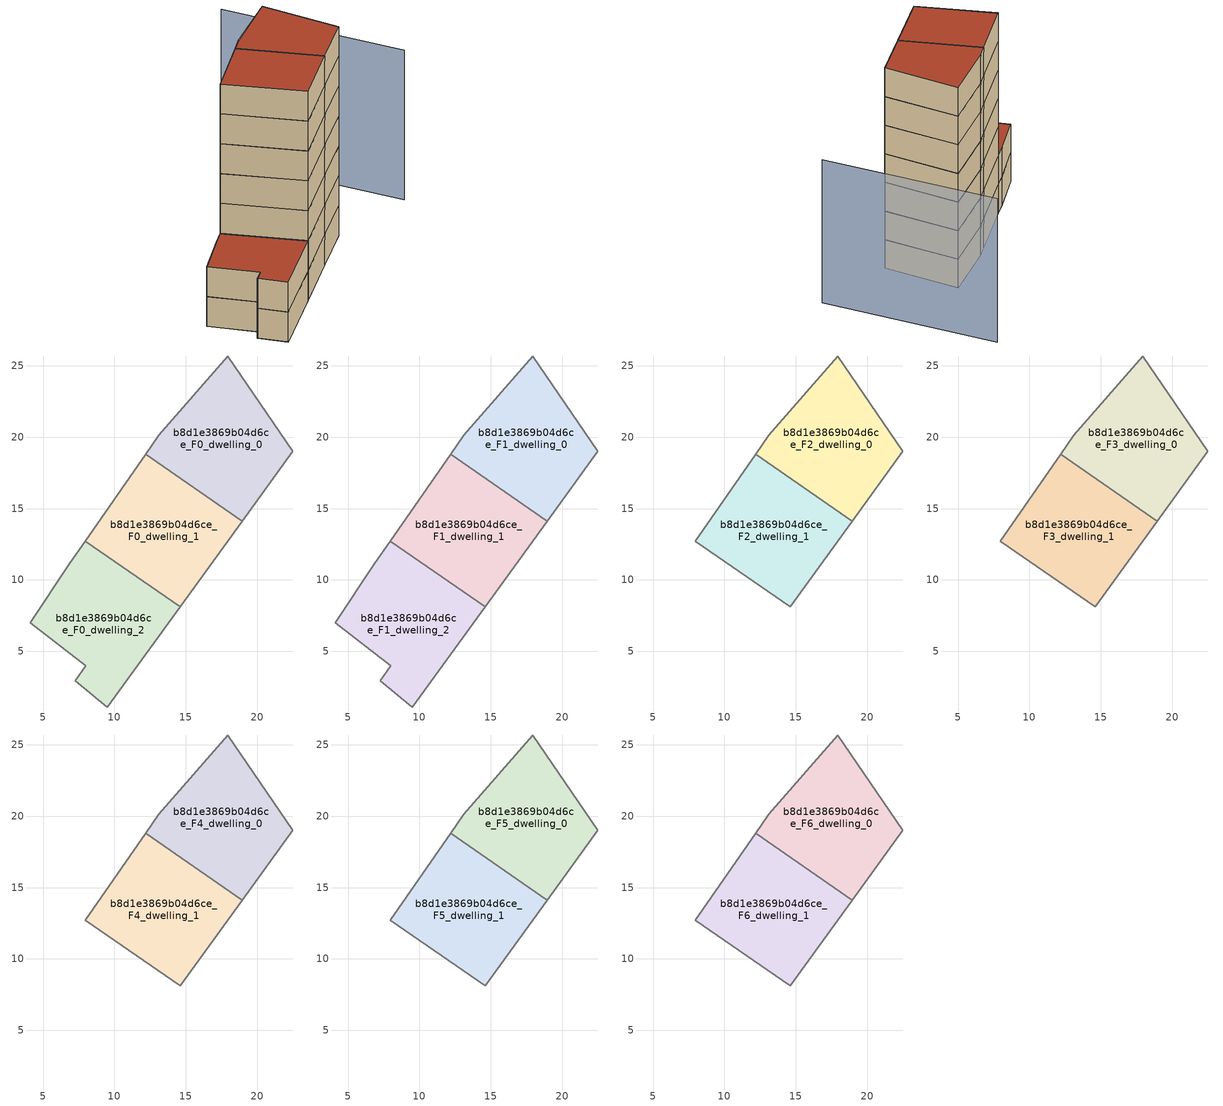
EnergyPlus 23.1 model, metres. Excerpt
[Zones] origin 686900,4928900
b8d1e3869b04d6ce_F0_dwelling_0
 floor ground (EU_floor_Construction): 18.93,14.11 22.49,19.01 17.91,25.67 13.1,20.13 12.18,18.8 z0
 wall adiabatic (EU_wall_Construction): 22.49,19.01 18.93,14.11 12.18,18.8 13.1,20.13 17.91,25.67 22.49,19.01 z0:3
b8d1e3869b04d6ce_F0_dwelling_1
 floor ground (EU_floor_Construction): 14.58,8.12 18.93,14.11 12.18,18.8 7.95,12.72 z0
 wall adiabatic (EU_wall_Construction): 7.95,12.72 12.18,18.8 / 12.18,18.81 18.93,14.11 14.58,8.12 z0:3
 wall to b8d1e3869b04d6ce_F0_dwelling_2 (EU_wall_Construction): 14.58,8.12 7.95,12.72 z0:3
b8d1e3869b04d6ce_F0_dwelling_2
 floor ground (EU_floor_Construction): 9.5,1.11 14.58,8.12 7.95,12.72 6.88,11.18 4.09,7.01 8,3.98 7.27,2.96 z0
 wall adiabatic (EU_wall_Construction): 14.58,8.12 9.5,1.11 7.27,2.96 8,3.98 4.09,7.01 6.88,11.18 7.95,12.72 z0:3
b8d1e3869b04d6ce_F1_dwelling_0
 floor to b8d1e3869b04d6ce_F0_dwelling_0 (EU_floor_Construction): 18.93,14.11 22.49,19.01 17.91,25.67 13.1,20.13 12.18,18.8 z3
 wall adiabatic (EU_wall_Construction): 22.49,19.01 18.93,14.11 12.18,18.8 13.1,20.13 17.91,25.67 22.49,19.01 z3:6
b8d1e3869b04d6ce_F1_dwelling_1
 floor to b8d1e3869b04d6ce_F0_dwelling_1 (EU_floor_Construction): 14.58,8.12 18.93,14.11 12.18,18.8 7.95,12.72 z3
 wall adiabatic (EU_wall_Construction): 7.95,12.72 12.18,18.8 / 12.18,18.81 18.93,14.11 14.58,8.12 z3:6
 wall to b8d1e3869b04d6ce_F1_dwelling_2 (EU_wall_Construction): 14.58,8.12 7.95,12.72 z3:6
b8d1e3869b04d6ce_F1_dwelling_2
 floor to b8d1e3869b04d6ce_F0_dwelling_2 (EU_floor_Construction): 9.5,1.11 14.58,8.12 7.95,12.72 6.88,11.18 4.09,7.01 8,3.98 7.27,2.96 z3
 wall adiabatic (EU_wall_Construction): 14.58,8.12 9.5,1.11 7.27,2.96 8,3.98 4.09,7.01 6.88,11.18 7.95,12.72 z3:6
 roof outside (EU_roof_Construction): 14.58,8.12 9.5,1.11 7.27,2.96 8,3.98 4.09,7.01 6.88,11.18 7.95,12.72 z6
b8d1e3869b04d6ce_F2_dwelling_0
 floor to b8d1e3869b04d6ce_F1_dwelling_0 (EU_floor_Construction): 18.93,14.11 22.49,19.01 17.91,25.67 13.1,20.13 12.18,18.8 z6
 wall adiabatic (EU_wall_Construction): 22.49,19.01 18.93,14.11 12.18,18.8 13.1,20.13 17.91,25.67 22.49,19.01 z6:9
b8d1e3869b04d6ce_F2_dwelling_1
 floor to b8d1e3869b04d6ce_F1_dwelling_1 (EU_floor_Construction): 14.58,8.12 18.93,14.11 12.18,18.8 7.95,12.72 z6
 wall adiabatic (EU_wall_Construction): 12.18,18.81 18.93,14.11 14.58,8.12 7.95,12.72 12.18,18.8 z6:9
b8d1e3869b04d6ce_F3_dwelling_0
 floor to b8d1e3869b04d6ce_F2_dwelling_0 (EU_floor_Construction): 18.93,14.11 22.49,19.01 17.91,25.67 13.1,20.13 12.18,18.8 z9
 wall adiabatic (EU_wall_Construction): 22.49,19.01 18.93,14.11 12.18,18.8 13.1,20.13 17.91,25.67 22.49,19.01 z9:12
b8d1e3869b04d6ce_F3_dwelling_1
 floor to b8d1e3869b04d6ce_F2_dwelling_1 (EU_floor_Construction): 14.58,8.12 18.93,14.11 12.18,18.8 7.95,12.72 z9
 wall adiabatic (EU_wall_Construction): 12.18,18.81 18.93,14.11 14.58,8.12 7.95,12.72 12.18,18.8 z9:12
b8d1e3869b04d6ce_F4_dwelling_0
 floor to b8d1e3869b04d6ce_F3_dwelling_0 (EU_floor_Construction): 18.93,14.11 22.49,19.01 17.91,25.67 13.1,20.13 12.18,18.8 z12
 wall adiabatic (EU_wall_Construction): 22.49,19.01 18.93,14.11 12.18,18.8 13.1,20.13 17.91,25.67 22.49,19.01 z12:15
b8d1e3869b04d6ce_F4_dwelling_1
 floor to b8d1e3869b04d6ce_F3_dwelling_1 (EU_floor_Construction): 14.58,8.12 18.93,14.11 12.18,18.8 7.95,12.72 z12
 wall adiabatic (EU_wall_Construction): 12.18,18.81 18.93,14.11 14.58,8.12 7.95,12.72 12.18,18.8 z12:15
b8d1e3869b04d6ce_F5_dwelling_0
 floor to b8d1e3869b04d6ce_F4_dwelling_0 (EU_floor_Construction): 18.93,14.11 22.49,19.01 17.91,25.67 13.1,20.13 12.18,18.8 z15
 wall adiabatic (EU_wall_Construction): 22.49,19.01 18.93,14.11 12.18,18.8 13.1,20.13 17.91,25.67 22.49,19.01 z15:18
b8d1e3869b04d6ce_F5_dwelling_1
 floor to b8d1e3869b04d6ce_F4_dwelling_1 (EU_floor_Construction): 14.58,8.12 18.93,14.11 12.18,18.8 7.95,12.72 z15
 wall adiabatic (EU_wall_Construction): 12.18,18.81 18.93,14.11 14.58,8.12 7.95,12.72 12.18,18.8 z15:18
b8d1e3869b04d6ce_F6_dwelling_0
 floor to b8d1e3869b04d6ce_F5_dwelling_0 (EU_floor_Construction): 18.93,14.11 22.49,19.01 17.91,25.67 13.1,20.13 12.18,18.8 z18
 wall adiabatic (EU_wall_Construction): 22.49,19.01 18.93,14.11 12.18,18.8 13.1,20.13 17.91,25.67 22.49,19.01 z18:21
 roof outside (EU_roof_Construction): 17.91,25.67 22.49,19.01 18.93,14.11 12.18,18.8 13.1,20.13 z21
b8d1e3869b04d6ce_F6_dwelling_1
 floor to b8d1e3869b04d6ce_F5_dwelling_1 (EU_floor_Construction): 14.58,8.12 18.93,14.11 12.18,18.8 7.95,12.72 z18
 wall adiabatic (EU_wall_Construction): 12.18,18.81 18.93,14.11 14.58,8.12 7.95,12.72 12.18,18.8 z18:21
 roof outside (EU_roof_Construction): 18.93,14.11 14.58,8.12 7.95,12.72 12.18,18.8 z21
shading: 30.88,23.31 19.26,37.64 z0:15
[Building]
EU S2 Campaign: North Axis=0; Terrain=City; Solar Distribution=FullExterior
[Site:Location]
Bologna: Latitude=44.5; Longitude=11.25; Time Zone=1; Elevation=37
[SizingPeriod:WeatherFileDays]
AnnualSizingPeriod: Begin Month=1; Begin Day of Month=1; End Month=12; End Day of Month=31; Day of Week for Start Day=Monday; Use Weather File Daylight Saving Period=No; Use Weather File Rain and Snow Indicators=No
[MATERIAL]
EU_InternalMass_Material: Roughness=MediumRough; Thickness=0.1; Conductivity=1; Density=1800; Specific Heat=900; Thermal Absorptance=0.9; Solar Absorptance=0.7; Visible Absorptance=0.7
[MATERIAL:NOMASS] Roughness=MediumRough; Thermal Absorptance=0.9; Solar Absorptance=0.7; Visible Absorptance=0.7
Name | Thermal Resistance
EU_wall_NoMass | 0.905828
EU_roof_NoMass | 0.37593
EU_floor_NoMass | 0.67114
[CONSTRUCTION]
EU_wall_Construction: EU_wall_NoMass
EU_roof_Construction: EU_roof_NoMass
EU_floor_Construction: EU_floor_NoMass
EU_InternalMass_Construction: EU_InternalMass_Material
[ZONE] Type=1; Multiplier=1; Ceiling Height=autocalculate; Floor Area=autocalculate; Part of Total Floor Area=Yes
Name | Volume
b8d1e3869b04d6ce_F0_dwelling_0; b8d1e3869b04d6ce_F1_dwelling_0; b8d1e3869b04d6ce_F2_dwelling_0; b8d1e3869b04d6ce_F3_dwelling_0; b8d1e3869b04d6ce_F4_dwelling_0; b8d1e3869b04d6ce_F5_dwelling_0; b8d1e3869b04d6ce_F6_dwelling_0 | 181.044
b8d1e3869b04d6ce_F0_dwelling_1; b8d1e3869b04d6ce_F1_dwelling_1; b8d1e3869b04d6ce_F2_dwelling_1; b8d1e3869b04d6ce_F3_dwelling_1; b8d1e3869b04d6ce_F4_dwelling_1; b8d1e3869b04d6ce_F5_dwelling_1; b8d1e3869b04d6ce_F6_dwelling_1; b8d1e3869b04d6ce_F1_dwelling_2 | 181.047
b8d1e3869b04d6ce_F0_dwelling_2 | 181.046
[INTERNALMASS] Construction=EU_InternalMass_Construction
Name | Zone or ZoneList | Surface Area
b8d1e3869b04d6ce_F0_dwelling_0_EU_InternalMass | b8d1e3869b04d6ce_F0_dwelling_0 | 60.3477
b8d1e3869b04d6ce_F0_dwelling_1_EU_InternalMass | b8d1e3869b04d6ce_F0_dwelling_1 | 60.349
b8d1e3869b04d6ce_F0_dwelling_2_EU_InternalMass | b8d1e3869b04d6ce_F0_dwelling_2 | 60.349
b8d1e3869b04d6ce_F1_dwelling_0_EU_InternalMass | b8d1e3869b04d6ce_F1_dwelling_0 | 60.3477
b8d1e3869b04d6ce_F1_dwelling_1_EU_InternalMass | b8d1e3869b04d6ce_F1_dwelling_1 | 60.349
b8d1e3869b04d6ce_F1_dwelling_2_EU_InternalMass | b8d1e3869b04d6ce_F1_dwelling_2 | 60.349
b8d1e3869b04d6ce_F2_dwelling_0_EU_InternalMass | b8d1e3869b04d6ce_F2_dwelling_0 | 90.5213
b8d1e3869b04d6ce_F2_dwelling_1_EU_InternalMass | b8d1e3869b04d6ce_F2_dwelling_1 | 90.5234
b8d1e3869b04d6ce_F3_dwelling_0_EU_InternalMass | b8d1e3869b04d6ce_F3_dwelling_0 | 90.5213
b8d1e3869b04d6ce_F3_dwelling_1_EU_InternalMass | b8d1e3869b04d6ce_F3_dwelling_1 | 90.5234
b8d1e3869b04d6ce_F4_dwelling_0_EU_InternalMass | b8d1e3869b04d6ce_F4_dwelling_0 | 90.5213
b8d1e3869b04d6ce_F4_dwelling_1_EU_InternalMass | b8d1e3869b04d6ce_F4_dwelling_1 | 90.5234
b8d1e3869b04d6ce_F5_dwelling_0_EU_InternalMass | b8d1e3869b04d6ce_F5_dwelling_0 | 90.5213
b8d1e3869b04d6ce_F5_dwelling_1_EU_InternalMass | b8d1e3869b04d6ce_F5_dwelling_1 | 90.5234
b8d1e3869b04d6ce_F6_dwelling_0_EU_InternalMass | b8d1e3869b04d6ce_F6_dwelling_0 | 90.5213
b8d1e3869b04d6ce_F6_dwelling_1_EU_InternalMass | b8d1e3869b04d6ce_F6_dwelling_1 | 90.5234
[OTHEREQUIPMENT] Fuel Type=Electricity; Design Level Calculation Method=Watts/Area; Power per Zone Floor Area=1; Fraction Latent=0; Fraction Radiant=0; Fraction Lost=0; Carbon Dioxide Generation Rate=0; EndUse Subcategory=EU_Step8_InternalGains
Name | Zone or ZoneList or Space or SpaceList | Schedule
EU_Step8_InternalGain_b8d1e3869b04d6ce_F0_dwelling_0_f000 | b8d1e3869b04d6ce_F0_dwelling_0 | EU_Step8_GainSchedule_b8d1e3869b04d6ce_F0_dwelling_0_f000
EU_Step8_InternalGain_b8d1e3869b04d6ce_F0_dwelling_1_f000 | b8d1e3869b04d6ce_F0_dwelling_1 | EU_Step8_GainSchedule_b8d1e3869b04d6ce_F0_dwelling_1_f000
EU_Step8_InternalGain_b8d1e3869b04d6ce_F0_dwelling_2_f000 | b8d1e3869b04d6ce_F0_dwelling_2 | EU_Step8_GainSchedule_b8d1e3869b04d6ce_F0_dwelling_2_f000
EU_Step8_InternalGain_b8d1e3869b04d6ce_F1_dwelling_0_f000 | b8d1e3869b04d6ce_F1_dwelling_0 | EU_Step8_GainSchedule_b8d1e3869b04d6ce_F1_dwelling_0_f000
EU_Step8_InternalGain_b8d1e3869b04d6ce_F1_dwelling_1_f000 | b8d1e3869b04d6ce_F1_dwelling_1 | EU_Step8_GainSchedule_b8d1e3869b04d6ce_F1_dwelling_1_f000
EU_Step8_InternalGain_b8d1e3869b04d6ce_F1_dwelling_2_f000 | b8d1e3869b04d6ce_F1_dwelling_2 | EU_Step8_GainSchedule_b8d1e3869b04d6ce_F1_dwelling_2_f000
EU_Step8_InternalGain_b8d1e3869b04d6ce_F2_dwelling_0_f000 | b8d1e3869b04d6ce_F2_dwelling_0 | EU_Step8_GainSchedule_b8d1e3869b04d6ce_F2_dwelling_0_f000
EU_Step8_InternalGain_b8d1e3869b04d6ce_F2_dwelling_1_f000 | b8d1e3869b04d6ce_F2_dwelling_1 | EU_Step8_GainSchedule_b8d1e3869b04d6ce_F2_dwelling_1_f000
EU_Step8_InternalGain_b8d1e3869b04d6ce_F3_dwelling_0_f000 | b8d1e3869b04d6ce_F3_dwelling_0 | EU_Step8_GainSchedule_b8d1e3869b04d6ce_F3_dwelling_0_f000
EU_Step8_InternalGain_b8d1e3869b04d6ce_F3_dwelling_1_f000 | b8d1e3869b04d6ce_F3_dwelling_1 | EU_Step8_GainSchedule_b8d1e3869b04d6ce_F3_dwelling_1_f000
EU_Step8_InternalGain_b8d1e3869b04d6ce_F4_dwelling_0_f000 | b8d1e3869b04d6ce_F4_dwelling_0 | EU_Step8_GainSchedule_b8d1e3869b04d6ce_F4_dwelling_0_f000
EU_Step8_InternalGain_b8d1e3869b04d6ce_F4_dwelling_1_f000 | b8d1e3869b04d6ce_F4_dwelling_1 | EU_Step8_GainSchedule_b8d1e3869b04d6ce_F4_dwelling_1_f000
EU_Step8_InternalGain_b8d1e3869b04d6ce_F5_dwelling_0_f000 | b8d1e3869b04d6ce_F5_dwelling_0 | EU_Step8_GainSchedule_b8d1e3869b04d6ce_F5_dwelling_0_f000
EU_Step8_InternalGain_b8d1e3869b04d6ce_F5_dwelling_1_f000 | b8d1e3869b04d6ce_F5_dwelling_1 | EU_Step8_GainSchedule_b8d1e3869b04d6ce_F5_dwelling_1_f000
EU_Step8_InternalGain_b8d1e3869b04d6ce_F6_dwelling_0_f000 | b8d1e3869b04d6ce_F6_dwelling_0 | EU_Step8_GainSchedule_b8d1e3869b04d6ce_F6_dwelling_0_f000
EU_Step8_InternalGain_b8d1e3869b04d6ce_F6_dwelling_1_f000 | b8d1e3869b04d6ce_F6_dwelling_1 | EU_Step8_GainSchedule_b8d1e3869b04d6ce_F6_dwelling_1_f000
[ZONEVENTILATION:DESIGNFLOWRATE] Schedule=EU_AlwaysOn; Design Flow Rate Calculation Method=AirChanges/Hour; Air Changes per Hour=0.73129; Ventilation Type=Natural; Fan Pressure Rise=0; Fan Total Efficiency=1; Constant Term Coefficient=1; Temperature Term Coefficient=0; Velocity Term Coefficient=0; Velocity Squared Term Coefficient=0; Minimum Indoor Temperature=-100; Maximum Indoor Temperature=100; Delta Temperature=-100; Minimum Outdoor Temperature=-100; Maximum Outdoor Temperature=100; Maximum Wind Speed=40
Name | Zone or ZoneList or Space or SpaceList
EU_ConstantAir_b8d1e3869b04d6ce_F0_dwelling_0 | b8d1e3869b04d6ce_F0_dwelling_0
EU_ConstantAir_b8d1e3869b04d6ce_F0_dwelling_1 | b8d1e3869b04d6ce_F0_dwelling_1
EU_ConstantAir_b8d1e3869b04d6ce_F0_dwelling_2 | b8d1e3869b04d6ce_F0_dwelling_2
EU_ConstantAir_b8d1e3869b04d6ce_F1_dwelling_0 | b8d1e3869b04d6ce_F1_dwelling_0
EU_ConstantAir_b8d1e3869b04d6ce_F1_dwelling_1 | b8d1e3869b04d6ce_F1_dwelling_1
EU_ConstantAir_b8d1e3869b04d6ce_F1_dwelling_2 | b8d1e3869b04d6ce_F1_dwelling_2
EU_ConstantAir_b8d1e3869b04d6ce_F2_dwelling_0 | b8d1e3869b04d6ce_F2_dwelling_0
EU_ConstantAir_b8d1e3869b04d6ce_F2_dwelling_1 | b8d1e3869b04d6ce_F2_dwelling_1
EU_ConstantAir_b8d1e3869b04d6ce_F3_dwelling_0 | b8d1e3869b04d6ce_F3_dwelling_0
EU_ConstantAir_b8d1e3869b04d6ce_F3_dwelling_1 | b8d1e3869b04d6ce_F3_dwelling_1
EU_ConstantAir_b8d1e3869b04d6ce_F4_dwelling_0 | b8d1e3869b04d6ce_F4_dwelling_0
EU_ConstantAir_b8d1e3869b04d6ce_F4_dwelling_1 | b8d1e3869b04d6ce_F4_dwelling_1
EU_ConstantAir_b8d1e3869b04d6ce_F5_dwelling_0 | b8d1e3869b04d6ce_F5_dwelling_0
EU_ConstantAir_b8d1e3869b04d6ce_F5_dwelling_1 | b8d1e3869b04d6ce_F5_dwelling_1
EU_ConstantAir_b8d1e3869b04d6ce_F6_dwelling_0 | b8d1e3869b04d6ce_F6_dwelling_0
EU_ConstantAir_b8d1e3869b04d6ce_F6_dwelling_1 | b8d1e3869b04d6ce_F6_dwelling_1
[HVACTEMPLATE:THERMOSTAT] Constant Heating Setpoint=20; Constant Cooling Setpoint=50
EU_HeatOnly_b8d1e3869b04d6ce_F0_dwelling_0; EU_HeatOnly_b8d1e3869b04d6ce_F0_dwelling_1; EU_HeatOnly_b8d1e3869b04d6ce_F0_dwelling_2; EU_HeatOnly_b8d1e3869b04d6ce_F1_dwelling_0; EU_HeatOnly_b8d1e3869b04d6ce_F1_dwelling_1; EU_HeatOnly_b8d1e3869b04d6ce_F1_dwelling_2; EU_HeatOnly_b8d1e3869b04d6ce_F2_dwelling_0; EU_HeatOnly_b8d1e3869b04d6ce_F2_dwelling_1; EU_HeatOnly_b8d1e3869b04d6ce_F3_dwelling_0; EU_HeatOnly_b8d1e3869b04d6ce_F3_dwelling_1; EU_HeatOnly_b8d1e3869b04d6ce_F4_dwelling_0; EU_HeatOnly_b8d1e3869b04d6ce_F4_dwelling_1; EU_HeatOnly_b8d1e3869b04d6ce_F5_dwelling_0; EU_HeatOnly_b8d1e3869b04d6ce_F5_dwelling_1; EU_HeatOnly_b8d1e3869b04d6ce_F6_dwelling_0; EU_HeatOnly_b8d1e3869b04d6ce_F6_dwelling_1
[HVACTEMPLATE:ZONE:IDEALLOADSAIRSYSTEM] System Availability Schedule=EU_AlwaysOn; Maximum Heating Supply Air Temperature=50; Minimum Cooling Supply Air Temperature=13; Maximum Heating Supply Air Humidity Ratio=0.0156; Minimum Cooling Supply Air Humidity Ratio=0.0077; Heating Limit=NoLimit; Cooling Limit=NoLimit; Heating Availability Schedule=EU_AlwaysOn; Cooling Availability Schedule=EU_CoolingOff; Dehumidification Control Type=ConstantSensibleHeatRatio; Cooling Sensible Heat Ratio=0.7; Dehumidification Setpoint=60; Humidification Control Type=None; Humidification Setpoint=30; Outdoor Air Method=None; Outdoor Air Flow Rate per Person=0.00944; Outdoor Air Flow Rate per Zone Floor Area=0; Outdoor Air Flow Rate per Zone=0; Demand Controlled Ventilation Type=None; Outdoor Air Economizer Type=NoEconomizer; Heat Recovery Type=None; Sensible Heat Recovery Effectiveness=0.7; Latent Heat Recovery Effectiveness=0.65
Name | Template Thermostat
b8d1e3869b04d6ce_F0_dwelling_0 | EU_HeatOnly_b8d1e3869b04d6ce_F0_dwelling_0
b8d1e3869b04d6ce_F0_dwelling_1 | EU_HeatOnly_b8d1e3869b04d6ce_F0_dwelling_1
b8d1e3869b04d6ce_F0_dwelling_2 | EU_HeatOnly_b8d1e3869b04d6ce_F0_dwelling_2
b8d1e3869b04d6ce_F1_dwelling_0 | EU_HeatOnly_b8d1e3869b04d6ce_F1_dwelling_0
b8d1e3869b04d6ce_F1_dwelling_1 | EU_HeatOnly_b8d1e3869b04d6ce_F1_dwelling_1
b8d1e3869b04d6ce_F1_dwelling_2 | EU_HeatOnly_b8d1e3869b04d6ce_F1_dwelling_2
b8d1e3869b04d6ce_F2_dwelling_0 | EU_HeatOnly_b8d1e3869b04d6ce_F2_dwelling_0
b8d1e3869b04d6ce_F2_dwelling_1 | EU_HeatOnly_b8d1e3869b04d6ce_F2_dwelling_1
b8d1e3869b04d6ce_F3_dwelling_0 | EU_HeatOnly_b8d1e3869b04d6ce_F3_dwelling_0
b8d1e3869b04d6ce_F3_dwelling_1 | EU_HeatOnly_b8d1e3869b04d6ce_F3_dwelling_1
b8d1e3869b04d6ce_F4_dwelling_0 | EU_HeatOnly_b8d1e3869b04d6ce_F4_dwelling_0
b8d1e3869b04d6ce_F4_dwelling_1 | EU_HeatOnly_b8d1e3869b04d6ce_F4_dwelling_1
b8d1e3869b04d6ce_F5_dwelling_0 | EU_HeatOnly_b8d1e3869b04d6ce_F5_dwelling_0
b8d1e3869b04d6ce_F5_dwelling_1 | EU_HeatOnly_b8d1e3869b04d6ce_F5_dwelling_1
b8d1e3869b04d6ce_F6_dwelling_0 | EU_HeatOnly_b8d1e3869b04d6ce_F6_dwelling_0
b8d1e3869b04d6ce_F6_dwelling_1 | EU_HeatOnly_b8d1e3869b04d6ce_F6_dwelling_1
[SIZING:ZONE] Zone Cooling Design Supply Air Temperature Input Method=SupplyAirTemperature; Zone Cooling Design Supply Air Temperature=13; Zone Heating Design Supply Air Temperature Input Method=SupplyAirTemperature; Zone Heating Design Supply Air Temperature=50; Zone Cooling Design Supply Air Humidity Ratio=0.008; Zone Heating Design Supply Air Humidity Ratio=0.008; Cooling Design Air Flow Method=DesignDay; Cooling Design Air Flow Rate=0; Cooling Minimum Air Flow per Zone Floor Area=0.000762; Cooling Minimum Air Flow=0; Cooling Minimum Air Flow Fraction=0.2; Heating Design Air Flow Method=DesignDay; Heating Design Air Flow Rate=0; Heating Maximum Air Flow per Zone Floor Area=0.002032; Heating Maximum Air Flow=0.141576; Heating Maximum Air Flow Fraction=0.3; Account for Dedicated Outdoor Air System=No; Dedicated Outdoor Air System Control Strategy=NeutralSupplyAir; Dedicated Outdoor Air Low Setpoint Temperature for Design=autosize; Dedicated Outdoor Air High Setpoint Temperature for Design=autosize; Zone Load Sizing Method=Sensible Load Only No Latent Load; Zone Latent Cooling Design Supply Air Humidity Ratio Input Method=HumidityRatioDifference; Zone Cooling Design Supply Air Humidity Ratio Difference=0.005; Zone Latent Heating Design Supply Air Humidity Ratio Input Method=HumidityRatioDifference; Zone Humidification Design Supply Air Humidity Ratio Difference=0.005
b8d1e3869b04d6ce_F0_dwelling_0; b8d1e3869b04d6ce_F0_dwelling_1; b8d1e3869b04d6ce_F0_dwelling_2; b8d1e3869b04d6ce_F1_dwelling_0; b8d1e3869b04d6ce_F1_dwelling_1; b8d1e3869b04d6ce_F1_dwelling_2; b8d1e3869b04d6ce_F2_dwelling_0; b8d1e3869b04d6ce_F2_dwelling_1; b8d1e3869b04d6ce_F3_dwelling_0; b8d1e3869b04d6ce_F3_dwelling_1; b8d1e3869b04d6ce_F4_dwelling_0; b8d1e3869b04d6ce_F4_dwelling_1; b8d1e3869b04d6ce_F5_dwelling_0; b8d1e3869b04d6ce_F5_dwelling_1; b8d1e3869b04d6ce_F6_dwelling_0; b8d1e3869b04d6ce_F6_dwelling_1
[SCHEDULE:CONSTANT]
Name | Hourly Value
EU_AlwaysOn | 1
EU_CoolingOff | 0
[SCHEDULE:FILE] Column Number=1; Rows to Skip at Top=0; Number of Hours of Data=8760; Column Separator=Comma; Interpolate to Timestep=No; Minutes per Item=60; Adjust Schedule for Daylight Savings=Yes
Name | File
EU_Step8_GainSchedule_b8d1e3869b04d6ce_F0_dwelling_0_f000 | ../../schedules/b8d1e3869b04d6ce/b8d1e3869b04d6ce_F0_dwelling_0_f000_gain.csv
EU_Step8_GainSchedule_b8d1e3869b04d6ce_F0_dwelling_1_f000 | ../../schedules/b8d1e3869b04d6ce/b8d1e3869b04d6ce_F0_dwelling_1_f000_gain.csv
EU_Step8_GainSchedule_b8d1e3869b04d6ce_F0_dwelling_2_f000 | ../../schedules/b8d1e3869b04d6ce/b8d1e3869b04d6ce_F0_dwelling_2_f000_gain.csv
EU_Step8_GainSchedule_b8d1e3869b04d6ce_F1_dwelling_0_f000 | ../../schedules/b8d1e3869b04d6ce/b8d1e3869b04d6ce_F1_dwelling_0_f000_gain.csv
EU_Step8_GainSchedule_b8d1e3869b04d6ce_F1_dwelling_1_f000 | ../../schedules/b8d1e3869b04d6ce/b8d1e3869b04d6ce_F1_dwelling_1_f000_gain.csv
EU_Step8_GainSchedule_b8d1e3869b04d6ce_F1_dwelling_2_f000 | ../../schedules/b8d1e3869b04d6ce/b8d1e3869b04d6ce_F1_dwelling_2_f000_gain.csv
EU_Step8_GainSchedule_b8d1e3869b04d6ce_F2_dwelling_0_f000 | ../../schedules/b8d1e3869b04d6ce/b8d1e3869b04d6ce_F2_dwelling_0_f000_gain.csv
EU_Step8_GainSchedule_b8d1e3869b04d6ce_F2_dwelling_1_f000 | ../../schedules/b8d1e3869b04d6ce/b8d1e3869b04d6ce_F2_dwelling_1_f000_gain.csv
EU_Step8_GainSchedule_b8d1e3869b04d6ce_F3_dwelling_0_f000 | ../../schedules/b8d1e3869b04d6ce/b8d1e3869b04d6ce_F3_dwelling_0_f000_gain.csv
EU_Step8_GainSchedule_b8d1e3869b04d6ce_F3_dwelling_1_f000 | ../../schedules/b8d1e3869b04d6ce/b8d1e3869b04d6ce_F3_dwelling_1_f000_gain.csv
EU_Step8_GainSchedule_b8d1e3869b04d6ce_F4_dwelling_0_f000 | ../../schedules/b8d1e3869b04d6ce/b8d1e3869b04d6ce_F4_dwelling_0_f000_gain.csv
EU_Step8_GainSchedule_b8d1e3869b04d6ce_F4_dwelling_1_f000 | ../../schedules/b8d1e3869b04d6ce/b8d1e3869b04d6ce_F4_dwelling_1_f000_gain.csv
EU_Step8_GainSchedule_b8d1e3869b04d6ce_F5_dwelling_0_f000 | ../../schedules/b8d1e3869b04d6ce/b8d1e3869b04d6ce_F5_dwelling_0_f000_gain.csv
EU_Step8_GainSchedule_b8d1e3869b04d6ce_F5_dwelling_1_f000 | ../../schedules/b8d1e3869b04d6ce/b8d1e3869b04d6ce_F5_dwelling_1_f000_gain.csv
EU_Step8_GainSchedule_b8d1e3869b04d6ce_F6_dwelling_0_f000 | ../../schedules/b8d1e3869b04d6ce/b8d1e3869b04d6ce_F6_dwelling_0_f000_gain.csv
EU_Step8_GainSchedule_b8d1e3869b04d6ce_F6_dwelling_1_f000 | ../../schedules/b8d1e3869b04d6ce/b8d1e3869b04d6ce_F6_dwelling_1_f000_gain.csv
